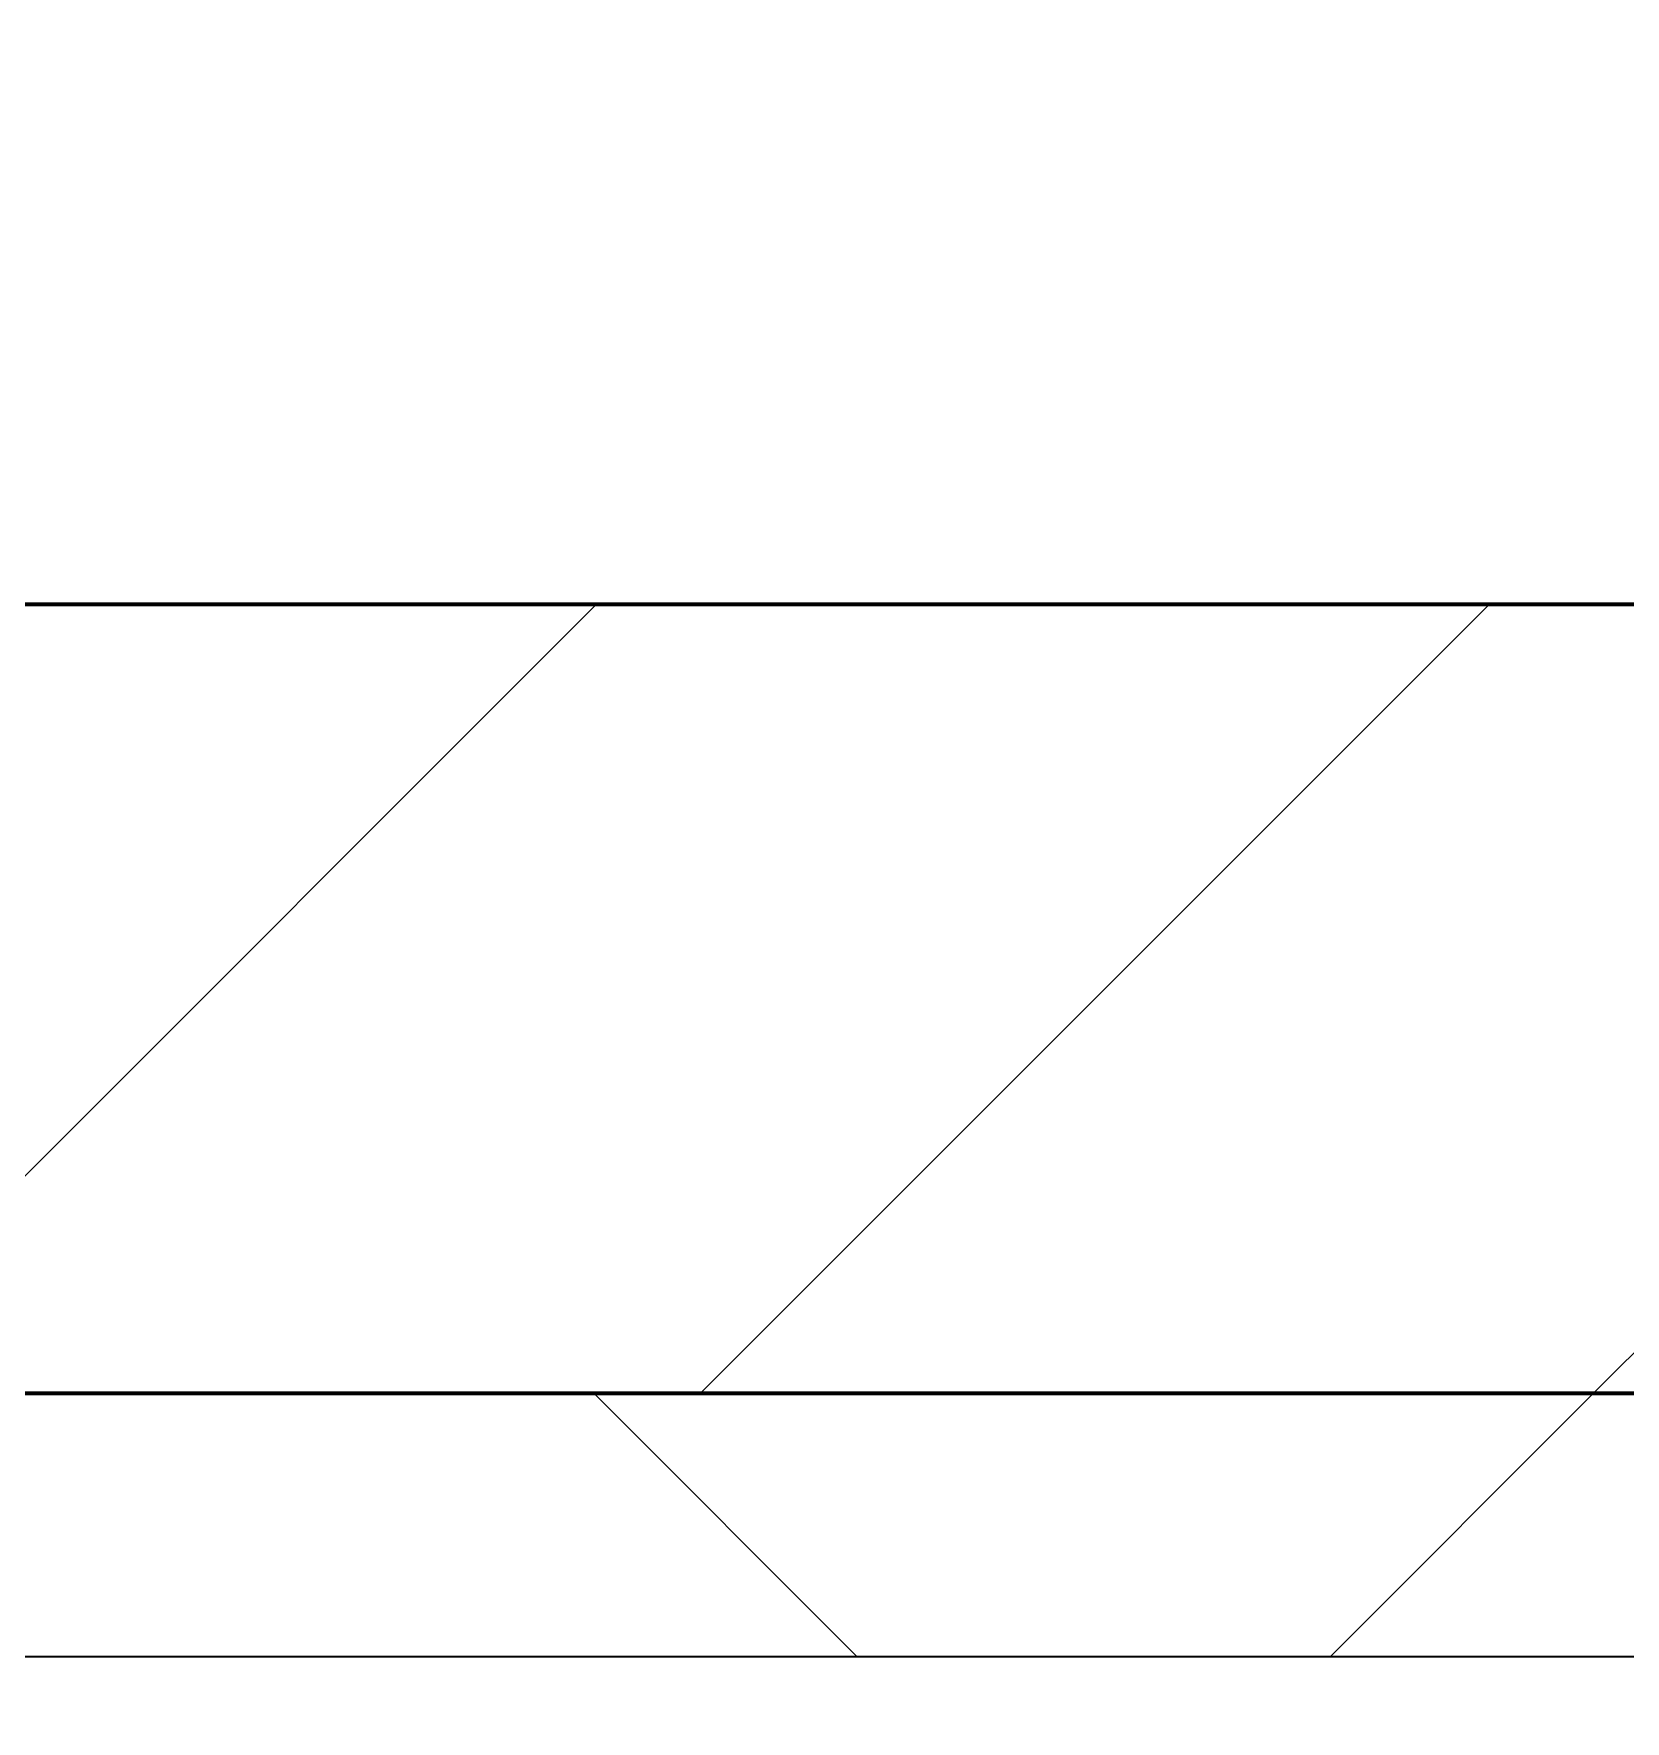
# Model space of a CAD drawing. Header units: millimetres. Extents: x -794868 to -715506, y -16735 to 22434.
# Drawn here: x -759421.8 to -759119.3, y 7881.8 to 8202.4 of the extents above; entities that cross this region are included whole.
import ezdxf
from ezdxf.xclip import XClip

# ---------------------------------------------------------------- set-up
doc = ezdxf.new("R2010")
doc.units = ezdxf.units.MM
doc.header["$XCLIPFRAME"] = 0
for name, color, linetype, lineweight in [('A-GLAZ-CURT', 2, 'Continuous', 9), ('A-WALL', 5, 'Continuous', 35), ('A-WALL-FNSH', 2, 'Continuous', 35), ('A-WALL-PATT', 1, 'Continuous', 35)]:
    doc.layers.add(name, color=color, linetype=linetype, lineweight=lineweight)
doc.layers.add('A11_ALU.SOLID SHEET', color=2, linetype='Continuous')

# ---------------------------------------------------------------- blocks, each defined once
blk = doc.blocks.new('PPLS-PP19_Custom Tile Pattern - Custom Tile Pattern-V39-4262-01 ENLARGED UPPER PLATFORM LEVEL - REFLECTED CEILING PLAN - SHEET 3')
at = {"layer": 'A-GLAZ-CURT'}
for p, q in [((-300, 0), (300, 0)), ((300, 0), (-300, 0)), ((195.99, 0), (213.31, 0)), ((213.31, 0), (195.99, 0)), ((230.06, 0), (300, 0)), ((-300, -50), (300, -50)), ((300, -50), (-300, -50))]:
    blk.add_line(p, q, dxfattribs=at)
for points, knots in [([(94.4, 0), (94.4, 0), (94.64, 0), (99.11, 0), (108.97, 0), (120.79, 0), (139.94, 0), (160.88, 0), (176.21, 0), (182.48, 0)], [-2348.345796, -2348.345796, -2348.345796, -2348.345796, -2310.419338, -2233.599744, -2052.234781, -1843.028543, -1530.39897, -1095.004608, -666.572093, -666.572093, -666.572093, -666.572093]), ([(193.8, 0), (193.33, 0), (190.11, 0), (183.13, 0), (171, 0), (161.95, 0), (161.28, 0), (158.35, 0), (157.85, 0), (157.77, 0)], [-11665.349007, -11665.349007, -11665.349007, -11665.349007, -11565.880756, -11105.624034, -10839.086983, -10768.332124, -10666.779182, -10580.760289, -10550.278881, -10550.278881, -10550.278881, -10550.278881]), ([(182.47, 0), (177.98, 0), (169.72, 0), (159.34, 0), (158.33, 0), (158.3, 0)], [-160.465609, -160.465609, -160.465609, -160.465609, -143.776725, -129.632772, -123.352749, -123.352749, -123.352749, -123.352749]), ([(159.07, 0), (159.13, 0), (160.84, 0), (165.21, 0), (174.15, 0), (185.98, 0), (208.82, 0), (219.42, 0), (230.06, 0)], [-115.643202, -115.643202, -115.643202, -115.643202, -114.681583, -87.660824, -65.295536, -41.623857, -24.459831, 0, 0, 0, 0]), ([(182.46, 0), (180.97, 0), (177.97, 0), (174.27, 0), (169.67, 0), (168.99, 0)], [-8344.220758, -8344.220758, -8344.220758, -8344.220758, -8253.978395, -8152.463617, -8069.855175, -8069.855175, -8069.855175, -8069.855175]), ([(171.51, 0), (176.48, 0), (193.23, 0), (201.73, 0), (208.81, 0), (213.9, 0), (241.96, 0), (266.73, 0), (281.71, 0), (291.71, 0), (296.52, 0), (297.86, 0), (298.09, 0)], [-7971.819559, -7971.819559, -7971.819559, -7971.819559, -7784.112253, -7606.717214, -7289.299508, -7042.621073, -6582.165592, -6068.460911, -5766.029927, -5566.724884, -5280.360606, -5199.253518, -5199.253518, -5199.253518, -5199.253518]), ([(172.07, 0), (177.66, 0), (187.87, 0), (201.08, 0), (207.47, 0), (213.96, 0), (215.11, 0)], [-255.364076, -255.364076, -255.364076, -255.364076, -237.955587, -223.92608, -215.862851, -208.75215, -208.75215, -208.75215, -208.75215]), ([(215.22, 0), (214.62, 0), (210.55, 0), (203.98, 0), (191.86, 0), (183.92, 0), (182.48, 0)], [-203.825446, -203.825446, -203.825446, -203.825446, -198.527383, -184.406837, -162.427601, -157.529052, -157.529052, -157.529052, -157.529052]), ([(182.65, 0), (184.59, 0), (189.6, 0), (193.62, 0), (194.69, 0), (194.79, 0)], [-662.803921, -662.803921, -662.803921, -662.803921, -529.74427, -295.064701, -265.121568, -265.121568, -265.121568, -265.121568]), ([(247.1, 0), (246.76, 0), (245.04, 0), (238.34, 0), (226.56, 0), (221.1, 0), (202.3, 0), (188.82, 0), (182.68, 0)], [-9649.085549, -9649.085549, -9649.085549, -9649.085549, -9581.591397, -9406.094246, -9221.510254, -9016.44624, -8717.832359, -8348.542888, -8348.542888, -8348.542888, -8348.542888]), ([(300, 0), (286.53, 0), (254.22, 0), (213.14, 0), (190.66, 0), (183.63, 0)], [-285.253232, -285.253232, -285.253232, -285.253232, -244.693688, -187.987675, -161.900483, -161.900483, -161.900483, -161.900483]), ([(300, 0), (288.22, 0), (262, 0), (230.43, 0), (219.94, 0), (219.02, 0)], [-12528.858583, -12528.858583, -12528.858583, -12528.858583, -11905.454923, -11162.864862, -10856.732305, -10856.732305, -10856.732305, -10856.732305]), ([(219.9, 0), (220.86, 0), (227.84, 0), (242.06, 0), (246.54, 0), (246.96, 0)], [-10670.940496, -10670.940496, -10670.940496, -10670.940496, -10511.382485, -9925.173265, -9834.877357, -9834.877357, -9834.877357, -9834.877357]), ([(284.76, 0), (284.76, 0), (285.09, 0), (287.47, 0), (293.59, 0), (297.76, 0), (300, 0)], [-4110.630118, -4110.630118, -4110.630118, -4110.630118, -4053.389046, -3959.664717, -3862.421465, -3746.95702, -3746.95702, -3746.95702, -3746.95702]), ([(297.38, 0), (295.84, 0), (291.62, 0), (285.38, 0), (284.87, 0)], [-4803.172655, -4803.172655, -4803.172655, -4803.172655, -4358.271401, -4143.037883, -4143.037883, -4143.037883, -4143.037883])]:
    blk.add_open_spline(points, degree=3, knots=knots, dxfattribs=at)
for points in [[(181.98, 0), (177.83, 0), (173.67, 0), (169.49, 0)], [(195.11, 0), (194.91, 0), (194.44, 0), (193.8, 0)]]:
    blk.add_open_spline(points, degree=3, dxfattribs=at)
blk = doc.blocks.new('PPLS-PP19_Custom Tile Pattern - Custom Tile Pattern-V40-4262-01 ENLARGED UPPER PLATFORM LEVEL - REFLECTED CEILING PLAN - SHEET 3')
at = {"layer": 'A-GLAZ-CURT'}
for p, q in [((-300, 0), (300, 0)), ((300, 0), (-300, 0)), ((-293.07, 0), (-281.82, 0)), ((-281.82, 0), (-293.07, 0)), ((-281.77, 0), (-275.75, 0)), ((-275.75, 0), (-281.77, 0)), ((-222.32, 0), (-213.9, 0)), ((-213.9, 0), (-222.32, 0)), ((-213.66, 0), (-205, 0)), ((-205, 0), (-213.66, 0)), ((-300, -50), (300, -50)), ((300, -50), (-300, -50))]:
    blk.add_line(p, q, dxfattribs=at)
at = {"layer": 'A-GLAZ-CURT', "flags": 128}
for points in [[(-300, 0), (-291.56, 0), (-283.3, 0), (-275.2, 0), (-267.26, 0), (-259.45, 0), (-251.77, 0), (-244.2, 0), (-236.74, 0), (-229.36, 0), (-222.06, 0), (-214.83, 0)], [(-146.03, 0), (-150.63, 0), (-155.53, 0), (-160.27, 0), (-164.95, 0), (-169.65, 0), (-174.47, 0), (-179.49, 0), (-184.81, 0), (-190.44, 0), (-196.37, 0), (-202.58, 0), (-209.04, 0), (-215.73, 0), (-222.63, 0), (-229.72, 0), (-236.97, 0), (-244.39, 0), (-251.96, 0), (-259.67, 0), (-267.51, 0), (-275.48, 0), (-283.55, 0), (-291.73, 0), (-300, 0)], [(-213.89, 0), (-207.71, 0), (-200.76, 0), (-194.02, 0), (-187.54, 0), (-181.38, 0), (-175.58, 0), (-170.25, 0), (-165.64, 0), (-162.01, 0), (-159.53, 0), (-157.46, 0), (-154.52, 0), (-149.42, 0), (-141.84, 0), (-132.81, 0), (-126.08, 0)], [(-125.17, 0), (-128.55, 0), (-134.16, 0), (-140.03, 0), (-145.5, 0)]]:
    blk.add_lwpolyline(points, dxfattribs=at)
at = {"layer": 'A-GLAZ-CURT'}
for points, knots in [([(-300, 0), (-284.65, 0), (-236.57, 0), (-174.61, 0), (-129.95, 0), (-110.8, 0), (-99.5, 0), (-91.46, 0)], [-5323.127839, -5323.127839, -5323.127839, -5323.127839, -4502.809032, -2700.551212, -1002.059161, -460.363443, 0, 0, 0, 0]), ([(-146.02, 0), (-166.25, 0), (-207.84, 0), (-262.56, 0), (-294.48, 0), (-300, 0)], [-16818.60061, -16818.60061, -16818.60061, -16818.60061, -15131.813646, -13729.592194, -13439.944408, -13439.944408, -13439.944408, -13439.944408]), ([(-146.79, 0), (-147.98, 0), (-149.3, 0), (-158.72, 0), (-174.02, 0), (-185.59, 0), (-209.77, 0), (-232.01, 0), (-255.22, 0), (-262.59, 0), (-264.9, 0), (-265.4, 0)], [-2789.261461, -2789.261461, -2789.261461, -2789.261461, -2477.344047, -2237.412286, -2029.680487, -1755.085331, -1400.429864, -858.079193, -543.655514, -208.940337, 0, 0, 0, 0]), ([(-258.6, 0), (-257.91, 0), (-254.26, 0), (-241.25, 0), (-226.82, 0), (-217.53, 0), (-215.02, 0)], [-5722.54675, -5722.54675, -5722.54675, -5722.54675, -5657.471696, -5413.335975, -5017.494783, -4877.606962, -4877.606962, -4877.606962, -4877.606962]), ([(-213.89, 0), (-216.85, 0), (-222.37, 0), (-231.26, 0), (-233.46, 0), (-234, 0)], [-1132.847908, -1132.847908, -1132.847908, -1132.847908, -978.033455, -846.069444, -682.911962, -682.911962, -682.911962, -682.911962]), ([(-233.49, 0), (-233.44, 0), (-232.38, 0), (-230.74, 0), (-225.3, 0), (-223.63, 0)], [-455.274641, -455.274641, -455.274641, -455.274641, -440.605512, -119.536984, 0, 0, 0, 0]), ([(-213.8, 0), (-212.04, 0), (-202.61, 0), (-188.58, 0), (-169.02, 0), (-156.01, 0), (-148.18, 0), (-146.3, 0)], [-5260.95141, -5260.95141, -5260.95141, -5260.95141, -5161.076232, -4739.070012, -4465.409639, -4149.119819, -4046.8857, -4046.8857, -4046.8857, -4046.8857]), ([(-133.82, 0), (-135.51, 0), (-137.8, 0), (-149.31, 0), (-162.01, 0), (-177.91, 0), (-196.42, 0), (-208.16, 0), (-213.59, 0)], [-2731.647847, -2731.647847, -2731.647847, -2731.647847, -2418.507304, -2308.929706, -2113.765672, -1763.376603, -1422.553702, -1138.186603, -1138.186603, -1138.186603, -1138.186603]), ([(-212.94, 0), (-212.82, 0), (-209.65, 0), (-200.2, 0), (-185.8, 0), (-171.77, 0), (-158.7, 0), (-157.22, 0)], [-4839.200608, -4839.200608, -4839.200608, -4839.200608, -4832.723979, -4666.091899, -4349.945572, -4000.813434, -3840.635403, -3840.635403, -3840.635403, -3840.635403]), ([(-152.35, 0), (-151.03, 0), (-149.12, 0), (-146.95, 0), (-146.49, 0)], [-3494.978217, -3494.978217, -3494.978217, -3494.978217, -3371.022232, -3341.352801, -3341.352801, -3341.352801, -3341.352801]), ([(-147.08, 0), (-147.38, 0), (-149.01, 0), (-150.03, 0), (-150.57, 0)], [-5319.88299, -5319.88299, -5319.88299, -5319.88299, -5298.784692, -5196.16478, -5196.16478, -5196.16478, -5196.16478]), ([(-150.34, 0), (-150.07, 0), (-148.94, 0), (-147.66, 0), (-146.54, 0)], [-4948.728362, -4948.728362, -4948.728362, -4948.728362, -4883.323924, -4701.291944, -4701.291944, -4701.291944, -4701.291944]), ([(-78.14, 0), (-78.88, 0), (-88.76, 0), (-110.94, 0), (-130.52, 0), (-147.74, 0), (-149.07, 0)], [-7549.852884, -7549.852884, -7549.852884, -7549.852884, -7508.296369, -7004.680444, -6449.282163, -6277.220794, -6277.220794, -6277.220794, -6277.220794]), ([(-148.23, 0), (-146.94, 0), (-140.15, 0), (-137.28, 0), (-133.93, 0), (-128.78, 0), (-126.5, 0)], [-6162.058746, -6162.058746, -6162.058746, -6162.058746, -6017.569127, -5560.701257, -5364.112219, -5231.017328, -5231.017328, -5231.017328, -5231.017328]), ([(-146.35, 0), (-145.18, 0), (-135.69, 0), (-128.29, 0), (-125.15, 0)], [-406.956646, -406.956646, -406.956646, -406.956646, -290.263673, 0, 0, 0, 0]), ([(-118.78, 0), (-121.86, 0), (-126.28, 0), (-136.26, 0), (-143.59, 0), (-146.17, 0)], [-5938.474035, -5938.474035, -5938.474035, -5938.474035, -5700.061948, -5508.838257, -5340.647695, -5340.647695, -5340.647695, -5340.647695]), ([(-146.07, 0), (-144.55, 0), (-139.68, 0), (-127.26, 0), (-107.3, 0), (-90.42, 0), (-75.26, 0), (-68.41, 0), (-65.12, 0), (-63.63, 0)], [-4676.036216, -4676.036216, -4676.036216, -4676.036216, -4440.880425, -4054.690705, -3793.097032, -3402.597032, -3144.956779, -3050.982048, -2969.237017, -2969.237017, -2969.237017, -2969.237017]), ([(-146.01, 0), (-142.3, 0), (-135.29, 0), (-127.33, 0), (-124.19, 0), (-123.43, 0), (-123.28, 0)], [-4041.751971, -4041.751971, -4041.751971, -4041.751971, -3839.893365, -3647.167523, -3488.92562, -3439.852845, -3439.852845, -3439.852845, -3439.852845]), ([(-78.14, 0), (-79.62, 0), (-94.31, 0), (-117.29, 0), (-141.94, 0), (-145.61, 0)], [-19153.003518, -19153.003518, -19153.003518, -19153.003518, -18935.241197, -17136.203329, -16829.876344, -16829.876344, -16829.876344, -16829.876344]), ([(-86.16, 0), (-91.37, 0), (-104.13, 0), (-122.65, 0), (-137.71, 0), (-143.86, 0), (-145.56, 0)], [-1681.3698, -1681.3698, -1681.3698, -1681.3698, -1374.161226, -945.742622, -741.901385, -560.4566, -560.4566, -560.4566, -560.4566]), ([(-127.41, 0), (-131.63, 0), (-133.16, 0), (-134.09, 0), (-134.15, 0)], [-8540.990293, -8540.990293, -8540.990293, -8540.990293, -8266.114998, -8246.473386, -8246.473386, -8246.473386, -8246.473386]), ([(-134.15, 0), (-133.32, 0), (-130.31, 0), (-117.33, 0), (-92.04, 0), (-74.02, 0), (-62.74, 0), (-60.36, 0), (-59.97, 0)], [-7657.439573, -7657.439573, -7657.439573, -7657.439573, -7293.749979, -6839.55839, -6236.997189, -5713.340575, -5140.470607, -5006.787413, -5006.787413, -5006.787413, -5006.787413]), ([(-120.13, 0), (-120.14, 0), (-120.24, 0), (-121.3, 0), (-129.25, 0), (-133.82, 0)], [-2933.992132, -2933.992132, -2933.992132, -2933.992132, -2920.575025, -2840.280255, -2731.647847, -2731.647847, -2731.647847, -2731.647847]), ([(-113.43, 0), (-113.44, 0), (-113.96, 0), (-119.73, 0), (-125.43, 0), (-127.03, 0), (-127.41, 0)], [-328.499627, -328.499627, -328.499627, -328.499627, -282.672656, -98.539552, -24.539552, 0, 0, 0, 0]), ([(-126.5, 0), (-122.44, 0), (-108.71, 0), (-93, 0), (-81.64, 0), (-78.48, 0)], [-5231.017328, -5231.017328, -5231.017328, -5231.017328, -4994.692869, -4542.524482, -4359.181107, -4359.181107, -4359.181107, -4359.181107]), ([(-125.15, 0), (-124.93, 0), (-121.96, 0), (-113.01, 0), (-98.9, 0), (-85.29, 0), (-71.67, 0), (-65.93, 0), (-65.07, 0)], [-3362.7396, -3362.7396, -3362.7396, -3362.7396, -3342.215224, -3074.362186, -2902.289527, -2605.247022, -2322.099534, -2241.8264, -2241.8264, -2241.8264, -2241.8264]), ([(-122.08, 0), (-122.01, 0), (-121.69, 0), (-121.2, 0), (-120.88, 0)], [-3136.336417, -3136.336417, -3136.336417, -3136.336417, -3110.304437, -3035.164275, -3035.164275, -3035.164275, -3035.164275])]:
    blk.add_open_spline(points, degree=3, knots=knots, dxfattribs=at)
for points in [[(-223.63, 0), (-220.81, 0), (-217.44, 0), (-213.9, 0)], [(-146.06, 0), (-144.39, 0), (-142.23, 0), (-138.62, 0)], [(-137.88, 0), (-140.56, 0), (-143.24, 0), (-144.92, 0)]]:
    blk.add_open_spline(points, degree=3, dxfattribs=at)
blk = doc.blocks.new('*U685')
at = {"layer": 'A-GLAZ-CURT', "rotation": 180}
for name, p in [('PPLS-PP19_Custom Tile Pattern - Custom Tile Pattern-V40-4262-01 ENLARGED UPPER PLATFORM LEVEL - REFLECTED CEILING PLAN - SHEET 3', (-14860, 4315)), ('PPLS-PP19_Custom Tile Pattern - Custom Tile Pattern-V39-4262-01 ENLARGED UPPER PLATFORM LEVEL - REFLECTED CEILING PLAN - SHEET 3', (-14260, 4315))]:
    blk.add_blockref(name, p, dxfattribs=at)
blk = doc.blocks.new('*U2281')
blk.add_lwpolyline([(-7165.48, 4263.02), (-7165.48, 5940.05), (-11560, 5940.05), (-11560, 4315), (-18103.39, 4315), (-18103.39, 550), (-9016.58, 550), (-9016.58, 4265)], close=True)

msp = doc.modelspace()

# ---------------------------------------------------------------- block references
at = {"layer": 'A11_ALU.SOLID SHEET'}
ref = msp.add_blockref('*U2281', (-744682.37, 3579.02), dxfattribs=at)
XClip(ref).set_block_clipping_path([(-45801.3280238605, -9620.0077451947), (23704.0078937773, 10334.9999958097)])

# ---------------------------------------------------------------- next in the draw order: hatches: boundary and pattern name
at = {"layer": 'A-WALL-PATT', "lineweight": 9}
h = msp.add_hatch(dxfattribs=at)
h.set_pattern_fill('FP_2', color=256, style=0, pattern_type=2)
h.set_pattern_definition([(45, (0, 0), (-84.852814, 84.852814), [])])
h.paths.add_polyline_path([(-756292.37, 7944.02), (-756292.37, 8094.02), (-766357.37, 8094.02), (-766357.37, 7944.02), (-756817.05, 7944.02)])
h.paths.add_polyline_path([(-778842.34, 7944.02), (-778843.36, 8094.02), (-780282.37, 8094.02), (-780282.37, 7944.02), (-779623.49, 7944.02)])
h = msp.add_hatch(dxfattribs=at)
h.set_pattern_fill('FP_3', color=256, style=0, pattern_type=2)
h.set_pattern_definition([(45, (0, 0), (-212.13203, 212.13203), []), (135, (0, 0), (-212.13203, -212.13203), [])])
h.paths.add_polyline_path([(-756242.37, 7894.02), (-756242.37, 7944.02), (-765557.43, 7944.02), (-765557.43, 7894.02), (-756817.05, 7894.02)])
h.paths.add_polyline_path([(-778842.34, 7894.02), (-778842.34, 7944.02), (-780232.37, 7944.02), (-780232.37, 7894.02), (-779623.49, 7894.02)])

# ---------------------------------------------------------------- next in the draw order: linework, layer by layer
at = {"layer": 'A-WALL', "color": 7, "lineweight": 70}
for p, q in [((-780232.37, 8094.02), (-756492.37, 8094.02)), ((-756292.37, 7944.02), (-780232.37, 7944.02))]:
    msp.add_line(p, q, dxfattribs=at)
at = {"layer": 'A-WALL-FNSH', "color": 250}
for p, q in [((-765557.43, 7944.02), (-756292.37, 7944.02)), ((-756242.37, 7894.02), (-765557.43, 7894.02))]:
    msp.add_line(p, q, dxfattribs=at)

# ---------------------------------------------------------------- next in the draw order: block references
msp.add_blockref('*U685', (-744682.37, 3579.02))

doc.saveas('drawing.dxf')
